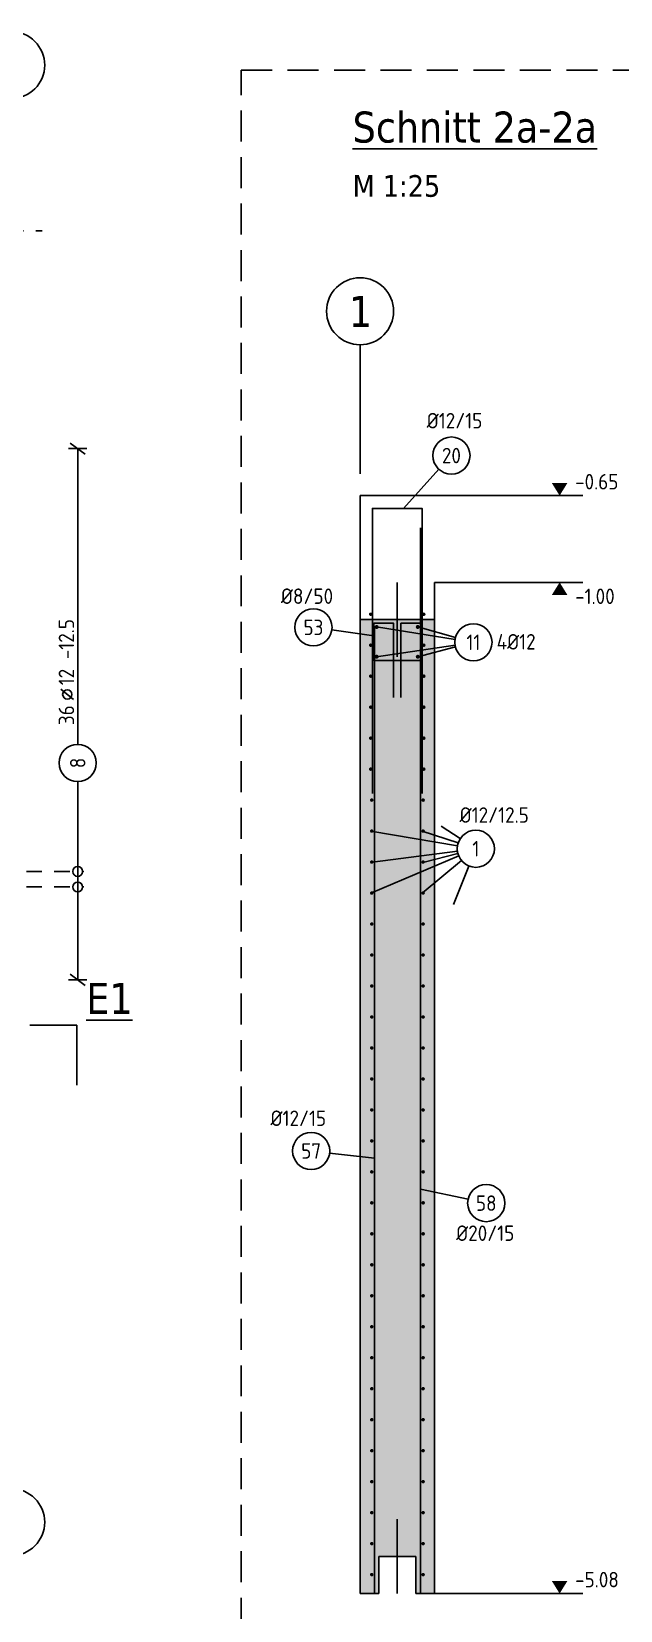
# Model space of a CAD drawing. Extents: x -30 to 112, y -12 to 52.
# Drawn here: x 46.3 to 51.05, y 27.2 to 39.94 of the extents above; entities that cross this region are included whole.
import ezdxf
from ezdxf.enums import TextEntityAlignment as Align

# ---------------------------------------------------------------- set-up
doc = ezdxf.new("R2010")
doc.units = 0
doc.header["$LTSCALE"] = 0.5
for name, pattern in [('AUSGEZOGEN', [1000.01, 1000, 0.01]), ('DASHED', [0.75, 0.5, -0.25]), ('HIDDEN', [0.375, 0.25, -0.125]), ('STRICHLINIE', [0.75, 0.5, -0.25]), ('VERDECKT', [0.375, 0.25, -0.125])]:
    doc.linetypes.add(name, pattern=pattern)
for name, color, linetype in [('ACHSEN', 7, 'Continuous'), ('AFB', 7, 'Continuous'), ('AFU', 7, 'Continuous'), ('BETON', 7, 'Continuous'), ('DETAIL', 7, 'Continuous'), ('grau_mittel', 7, 'Continuous'), ('HILFE', 7, 'Continuous'), ('koten', 7, 'Continuous'), ('RND', 7, 'Continuous'), ('SFP_Achsen', 7, 'Continuous'), ('TEXT', 7, 'Continuous')]:
    doc.layers.add(name, color=color, linetype=linetype)
doc.styles.add('helv', font='tahoma.ttf')
doc.styles.add('txt', font='isocp.shx')
doc.linetypes.add('AFU_50M', pattern='A,0.45,["/",Standard,S=0.2,R=0,X=-0.01,Y=-0.1],0.07,["/",Standard,S=0.2,R=0,X=-0.01,Y=-0.1],0.45', length=0.97)

# ---------------------------------------------------------------- blocks, each defined once
blk = doc.blocks.new('lei_gre')
at = {"layer": 'RND', "color": 7, "linetype": 'Continuous'}
for p, q in [((-0.09, -0.12), (0.09, 0.12)), ((0, 0.15), (0, -0.15))]:
    blk.add_line(p, q, dxfattribs=at)
blk = doc.blocks.new('RND_LEI')
at = {"layer": 'RND', "color": 7, "linetype": 'Continuous'}
blk.add_line((1.022, 0.066), (1.19, 0.27), dxfattribs=at)
for centre, radius in [((0, 0), 0.3), ((1.106, 0.168), 0.075)]:
    blk.add_circle(centre, radius, dxfattribs=at)
at = {"layer": 'RND', "color": 7, "linetype": 'Continuous', "style": 'txt'}
blk.add_attdef('ANZ', text='', height=0.25, dxfattribs=at).set_placement((0.931, 0.057), align=Align.RIGHT)
for tag, p in [('DUM', (1.253, 0.057)), ('ABSTD', (1.674, 0.057)), ('POSTXT', (0.374, -0.327))]:
    blk.add_attdef(tag, p, '', height=0.25, dxfattribs=at)
blk.add_attdef('POSL', text='', height=0.25, dxfattribs=at).set_placement((0, 0), align=Align.MIDDLE)
blk = doc.blocks.new('okrd_u')
at = {"layer": 'koten', "color": 7, "linetype": 'Continuous'}
blk.add_solid([(-0.125, -0.202), (0.125, -0.202), (0, 0)], dxfattribs=at)
at = {"layer": 'koten', "style": 'txt'}
blk.add_attdef('OKRD', (0.25, -0.35), '', height=0.25, dxfattribs=at)
blk = doc.blocks.new('okrd_o')
at = {"layer": 'koten', "color": 7, "linetype": 'Continuous'}
blk.add_solid([(-0.125, 0.202), (0.125, 0.202), (0, 0)], dxfattribs=at)
at = {"layer": 'koten', "style": 'txt'}
blk.add_attdef('OKRD', (0.25, 0.1), '', height=0.25, dxfattribs=at)
blk = doc.blocks.new('RND_HIN')
at = {"layer": 'RND', "color": 7, "linetype": 'Continuous'}
blk.add_circle((0, 0), 0.3, dxfattribs=at)
at = {"layer": 'RND', "color": 7, "linetype": 'Continuous', "style": 'txt'}
blk.add_attdef('POSI', text='', height=0.25, dxfattribs=at).set_placement((0, 0), align=Align.MIDDLE)

msp = doc.modelspace()

# ---------------------------------------------------------------- hatches: boundary and pattern name
at = {"layer": 'grau_mittel'}
msp.add_hatch(color=61, dxfattribs=at).paths.add_polyline_path([(49.55066, 35.1983), (48.95066, 35.1983), (48.95066, 27.3383), (49.10066, 27.3383), (49.10066, 27.6383), (49.40066, 27.6383), (49.40066, 27.3383), (49.55066, 27.3383)])

# ---------------------------------------------------------------- linework, layer by layer
at = {"layer": 'ACHSEN', "color": 140, "linetype": 'AUSGEZOGEN'}
msp.add_line((48.95066, 37.41552), (48.95066, 36.37424), dxfattribs=at)
at = {"layer": 'AFB', "color": 1, "linetype": 'AUSGEZOGEN'}
msp.add_line((49.25066, 35.4983), (49.25066, 34.8983), dxfattribs=at)
at = {"layer": 'AFU', "color": 8, "linetype": 'AFU_50M'}
msp.add_line((48.95066, 35.1983), (49.55066, 35.1983), dxfattribs=at)
at = {"layer": 'AFU', "color": 1, "linetype": 'AUSGEZOGEN'}
msp.add_line((49.25066, 27.9383), (49.25066, 27.3383), dxfattribs=at)
at = {"layer": 'AFU', "color": 8, "linetype": 'AUSGEZOGEN'}
for p, q in [((49.10066, 27.6383), (49.10066, 27.3383)), ((49.40066, 27.6383), (49.10066, 27.6383)), ((49.40066, 27.3383), (49.40066, 27.6383)), ((48.95066, 27.3383), (49.10066, 27.3383)), ((49.55066, 27.3383), (49.40066, 27.3383))]:
    msp.add_line(p, q, dxfattribs=at)
at = {"layer": 'BETON', "color": 6, "linetype": 'AUSGEZOGEN'}
for p, q in [((50.74831, 36.1983), (48.95066, 36.1983)), ((48.95066, 27.3383), (48.95066, 36.1983)), ((50.74831, 35.4983), (49.55066, 35.4983)), ((49.55066, 27.3383), (49.55066, 35.4983)), ((46.28452, 31.92518), (46.66452, 31.92518)), ((46.66452, 31.92518), (46.66452, 31.43964))]:
    msp.add_line(p, q, dxfattribs=at)
at = {"layer": 'DETAIL', "color": 102, "linetype": 'STRICHLINIE'}
msp.add_lwpolyline([(47.99071, 26.67994), (47.99071, 39.63176), (52.03671, 39.63176), (52.03671, 26.67994)], close=True, dxfattribs=at)
at = {"layer": 'HILFE', "color": 102, "linetype": 'HIDDEN'}
msp.add_line((45.88452, 38.33518), (46.38452, 38.33518), dxfattribs=at)
at = {"layer": 'HILFE', "color": 102, "linetype": 'AUSGEZOGEN'}
msp.add_line((50.74831, 27.3383), (49.55066, 27.3383), dxfattribs=at)
at = {"layer": 'RND', "color": 7, "linetype": 'AUSGEZOGEN'}
for p, q in [((46.67123, 36.57768), (46.67123, 34.1912)), ((46.67123, 33.8912), (46.67123, 32.29135))]:
    msp.add_line(p, q, dxfattribs=at)
at = {"layer": 'RND', "color": 102, "linetype": 'AUSGEZOGEN'}
for p, q in [((49.58702, 36.41044), (49.29997, 36.09444)), ((48.72277, 35.1162), (49.06066, 35.0677)), ((49.7174, 35.03818), (49.08408, 35.13817)), ((49.72092, 35.05451), (49.41626, 35.13817)), ((49.71721, 34.99265), (49.08408, 34.89821)), ((49.72037, 34.97711), (49.41626, 34.89821)), ((49.75933, 33.43087), (49.60498, 33.53217)), ((49.73682, 33.37348), (49.03796, 33.49115)), ((49.74229, 33.39557), (49.45259, 33.49115)), ((49.74654, 33.29024), (49.03796, 32.99115)), ((49.73597, 33.32938), (49.05196, 33.24115)), ((49.73945, 33.31125), (49.46659, 33.24115)), ((49.76915, 33.25297), (49.45259, 32.99115)), ((49.82867, 33.20944), (49.704, 32.90004)), ((48.70458, 30.89341), (49.06603, 30.85278)), ((49.82225, 30.52032), (49.43857, 30.60207))]:
    msp.add_line(p, q, dxfattribs=at)
at = {"layer": 'RND', "color": 102, "linetype": 'VERDECKT'}
for p, q in [((46.25703, 33.16513), (46.72123, 33.16513)), ((46.25703, 33.04013), (46.72123, 33.04013))]:
    msp.add_line(p, q, dxfattribs=at)
at = {"layer": 'RND', "color": 1, "linetype": 'AUSGEZOGEN'}
for points in [[(49.05066, 33.79444), (49.05066, 36.09444), (49.45066, 36.09444), (49.45066, 33.79444)], [(49.43857, 35.9383), (49.43857, 27.3383)], [(49.22066, 34.56804), (49.22066, 35.16804), (49.06066, 35.16804), (49.06066, 34.86804), (49.44066, 34.86804), (49.44066, 35.16804), (49.28066, 35.16804), (49.28066, 34.56804)], [(49.06603, 35.1383), (49.06603, 27.3383)]]:
    msp.add_lwpolyline(points, dxfattribs=at)
at = {"layer": 'RND', "color": 7, "linetype": 'AUSGEZOGEN'}
for points, const_width in [([(49.02951, 35.24115, 1), (49.04351, 35.24115, 1)], 0.014), ([(49.45785, 35.24115, 1), (49.47185, 35.24115, 1)], 0.014), ([(49.07608, 35.13817, 1), (49.09208, 35.13817, 1)], 0.016), ([(49.40826, 35.13817, 1), (49.42426, 35.13817, 1)], 0.016), ([(49.02951, 34.99115, 1), (49.04351, 34.99115, 1)], 0.014), ([(49.07608, 34.89821, 1), (49.09208, 34.89821, 1)], 0.016), ([(49.40826, 34.89821, 1), (49.42426, 34.89821, 1)], 0.016), ([(49.45785, 34.99115, 1), (49.47185, 34.99115, 1)], 0.014), ([(49.02951, 34.74115, 1), (49.04351, 34.74115, 1)], 0.014), ([(49.45785, 34.74115, 1), (49.47185, 34.74115, 1)], 0.014), ([(49.02951, 34.49115, 1), (49.04351, 34.49115, 1)], 0.014), ([(49.45785, 34.49115, 1), (49.47185, 34.49115, 1)], 0.014), ([(49.02951, 34.24115, 1), (49.04351, 34.24115, 1)], 0.014), ([(49.45785, 34.24115, 1), (49.47185, 34.24115, 1)], 0.014), ([(49.02951, 33.99115, 1), (49.04351, 33.99115, 1)], 0.014), ([(49.45785, 33.99115, 1), (49.47185, 33.99115, 1)], 0.014), ([(49.03796, 33.74115, 1), (49.05196, 33.74115, 1)], 0.014), ([(49.45259, 33.74115, 1), (49.46659, 33.74115, 1)], 0.014), ([(49.03796, 33.49115, 1), (49.05196, 33.49115, 1)], 0.014), ([(49.45259, 33.49115, 1), (49.46659, 33.49115, 1)], 0.014), ([(49.03796, 33.24115, 1), (49.05196, 33.24115, 1)], 0.014), ([(49.45259, 33.24115, 1), (49.46659, 33.24115, 1)], 0.014), ([(49.03796, 32.99115, 1), (49.05196, 32.99115, 1)], 0.014), ([(49.45259, 32.99115, 1), (49.46659, 32.99115, 1)], 0.014), ([(49.03796, 32.74115, 1), (49.05196, 32.74115, 1)], 0.014), ([(49.45259, 32.74115, 1), (49.46659, 32.74115, 1)], 0.014), ([(49.03796, 32.49115, 1), (49.05196, 32.49115, 1)], 0.014), ([(49.45259, 32.49115, 1), (49.46659, 32.49115, 1)], 0.014), ([(49.03796, 32.24115, 1), (49.05196, 32.24115, 1)], 0.014), ([(49.45259, 32.24115, 1), (49.46659, 32.24115, 1)], 0.014), ([(49.03796, 31.99115, 1), (49.05196, 31.99115, 1)], 0.014), ([(49.45259, 31.99115, 1), (49.46659, 31.99115, 1)], 0.014), ([(49.03796, 31.74115, 1), (49.05196, 31.74115, 1)], 0.014), ([(49.45259, 31.74115, 1), (49.46659, 31.74115, 1)], 0.014), ([(49.03796, 31.49115, 1), (49.05196, 31.49115, 1)], 0.014), ([(49.45259, 31.49115, 1), (49.46659, 31.49115, 1)], 0.014), ([(49.03796, 31.24115, 1), (49.05196, 31.24115, 1)], 0.014), ([(49.45259, 31.24115, 1), (49.46659, 31.24115, 1)], 0.014), ([(49.03796, 30.99115, 1), (49.05196, 30.99115, 1)], 0.014), ([(49.45259, 30.99115, 1), (49.46659, 30.99115, 1)], 0.014), ([(49.03796, 30.74115, 1), (49.05196, 30.74115, 1)], 0.014), ([(49.45259, 30.74115, 1), (49.46659, 30.74115, 1)], 0.014), ([(49.03796, 30.49115, 1), (49.05196, 30.49115, 1)], 0.014), ([(49.45259, 30.49115, 1), (49.46659, 30.49115, 1)], 0.014), ([(49.03796, 30.24115, 1), (49.05196, 30.24115, 1)], 0.014), ([(49.45259, 30.24115, 1), (49.46659, 30.24115, 1)], 0.014), ([(49.03796, 29.99115, 1), (49.05196, 29.99115, 1)], 0.014), ([(49.45259, 29.99115, 1), (49.46659, 29.99115, 1)], 0.014), ([(49.03796, 29.74115, 1), (49.05196, 29.74115, 1)], 0.014), ([(49.45259, 29.74115, 1), (49.46659, 29.74115, 1)], 0.014), ([(49.03796, 29.49115, 1), (49.05196, 29.49115, 1)], 0.014), ([(49.45259, 29.49115, 1), (49.46659, 29.49115, 1)], 0.014), ([(49.03796, 29.24115, 1), (49.05196, 29.24115, 1)], 0.014), ([(49.45259, 29.24115, 1), (49.46659, 29.24115, 1)], 0.014), ([(49.03796, 28.99115, 1), (49.05196, 28.99115, 1)], 0.014), ([(49.45259, 28.99115, 1), (49.46659, 28.99115, 1)], 0.014), ([(49.03796, 28.74115, 1), (49.05196, 28.74115, 1)], 0.014), ([(49.45259, 28.74115, 1), (49.46659, 28.74115, 1)], 0.014), ([(49.03796, 28.49115, 1), (49.05196, 28.49115, 1)], 0.014), ([(49.45259, 28.49115, 1), (49.46659, 28.49115, 1)], 0.014), ([(49.03796, 28.24115, 1), (49.05196, 28.24115, 1)], 0.014), ([(49.45259, 28.24115, 1), (49.46659, 28.24115, 1)], 0.014), ([(49.03796, 27.99115, 1), (49.05196, 27.99115, 1)], 0.014), ([(49.45259, 27.99115, 1), (49.46659, 27.99115, 1)], 0.014), ([(49.03796, 27.74115, 1), (49.05196, 27.74115, 1)], 0.014), ([(49.45259, 27.74115, 1), (49.46659, 27.74115, 1)], 0.014), ([(49.03796, 27.49115, 1), (49.05196, 27.49115, 1)], 0.014), ([(49.45259, 27.49115, 1), (49.46659, 27.49115, 1)], 0.014)]:
    msp.add_lwpolyline(points, format="xyb", close=True, dxfattribs=dict(at, const_width=const_width))
for centre in [(46.67123, 33.16513), (46.67123, 33.04013)]:
    msp.add_circle(centre, 0.04, dxfattribs=at)
at = {"layer": 'SFP_Achsen', "color": 7, "linetype": 'AUSGEZOGEN'}
for centre in [(46.13452, 39.67248), (48.95066, 37.686), (46.13452, 27.9143)]:
    msp.add_circle(centre, 0.27048, dxfattribs=at)

# ---------------------------------------------------------------- block references
at = {"layer": 'koten', "color": 7, "linetype": 'DASHED', "xscale": 0.5, "yscale": 0.5, "zscale": 0.5}
for p, values in [((50.56122, 36.1983), {'OKRD': '-0.65'}), ((50.56122, 27.3383), {'OKRD': '-5.08'})]:
    msp.add_blockref('okrd_o', p, dxfattribs=at).add_auto_attribs(values)
at = {"layer": 'koten', "color": 7, "linetype": 'AUSGEZOGEN', "xscale": 0.5, "yscale": 0.5, "zscale": 0.5}
msp.add_blockref('okrd_u', (50.56122, 35.4983), dxfattribs=at).add_auto_attribs({'OKRD': '-1.00'})
at = {"layer": 'RND', "color": 7, "linetype": 'AUSGEZOGEN', "xscale": 0.5, "yscale": 0.5, "zscale": 0.5, "rotation": 270}
for p in [(46.67123, 36.57768), (46.67123, 32.29135)]:
    msp.add_blockref('lei_gre', p, dxfattribs=at)
at = {"layer": 'RND', "color": 7, "linetype": 'AUSGEZOGEN', "xscale": 0.5, "yscale": 0.5, "zscale": 0.5}
for p, values in [((49.68788, 36.52148), {'POSI': '20'}), ((48.57398, 35.13524), {'POSI': '53'}), ((49.86556, 35.01479), {'POSI': '11'}), ((49.88473, 33.34857), {'POSI': '1'}), ((48.55552, 30.91016), {'POSI': '57'}), ((49.96896, 30.48906), {'POSI': '58'})]:
    msp.add_blockref('RND_HIN', p, dxfattribs=at).add_auto_attribs(values)
at = {"layer": 'RND', "color": 7, "linetype": 'AUSGEZOGEN', "xscale": 0.5, "yscale": 0.5, "zscale": 0.5, "rotation": 90}
msp.add_blockref('RND_LEI', (46.67123, 34.0412), dxfattribs=at).add_auto_attribs({'POSL': '8', 'DUM': '12', 'ANZ': '36', 'ABSTD': '-12.5'})

# ---------------------------------------------------------------- texts
at = {"layer": 'SFP_Achsen', "color": 6, "linetype": 'AUSGEZOGEN', "style": 'helv'}
msp.add_text('1', height=0.25, dxfattribs=at).set_placement((48.86005, 37.5598))
at = {"layer": 'TEXT', "color": 6, "linetype": 'AUSGEZOGEN', "style": 'helv'}
for s, p in [('%%uSchnitt 2a-2a', (48.89056, 39.04732)), ('%%UE1', (46.74076, 32.01617))]:
    msp.add_text(s, height=0.25, dxfattribs=at).set_placement(p)
at = {"layer": 'TEXT', "color": 1, "linetype": 'AUSGEZOGEN', "style": 'helv'}
msp.add_text('M 1:25', height=0.175, dxfattribs=at).set_placement((48.89056, 38.60982))
at = {"layer": 'TEXT', "color": 7, "linetype": 'AUSGEZOGEN', "style": 'txt'}
for s, p in [('%%C12/15', (49.48844, 36.74046)), ('%%C8/50', (48.3115, 35.32417)), ('4%%C12', (50.05313, 34.95618)), ('%%C12/12.5', (49.75411, 33.55829)), ('%%C12/15', (48.22748, 31.11131)), ('%%C20/15', (49.72603, 30.18384))]:
    msp.add_text(s, height=0.125, dxfattribs=at).set_placement(p)

doc.saveas('drawing.dxf')
